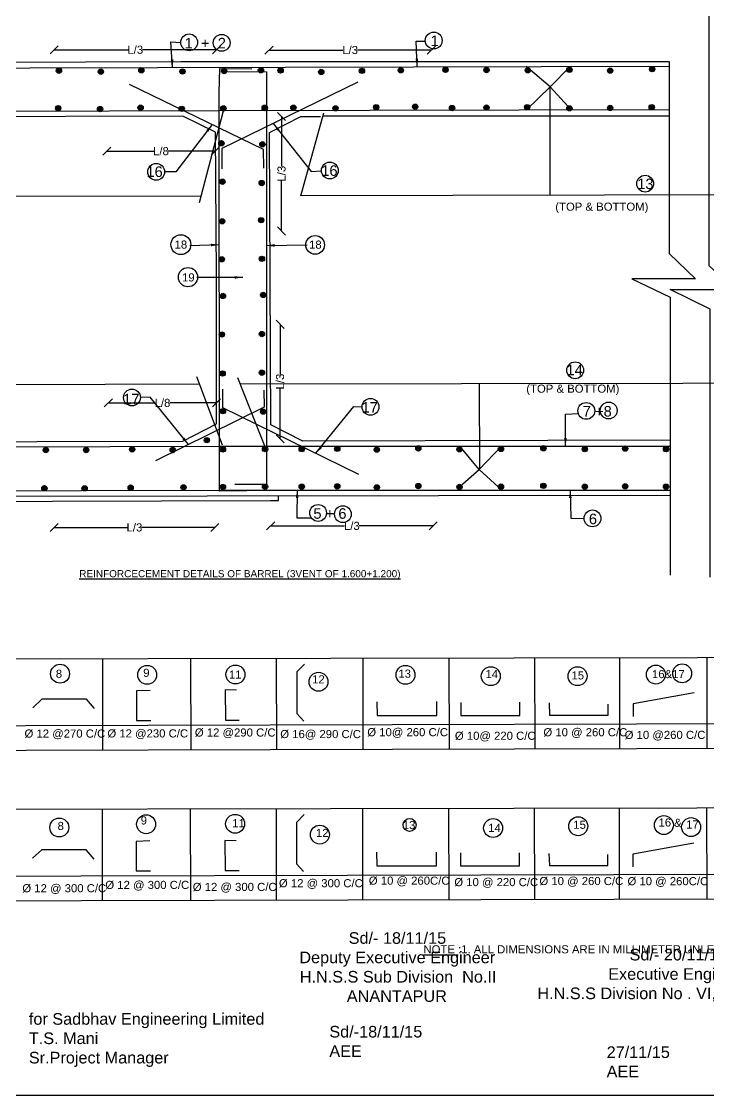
# Model space of a CAD drawing. Header units: millimetres. Extents: x 5124 to 3052219, y 2311 to 45584001.
# Drawn here: x 3042852 to 3047090, y 45573961 to 45580590 of the extents above; entities that cross this region are included whole.
import ezdxf

# ---------------------------------------------------------------- set-up
doc = ezdxf.new("R2010")
doc.units = ezdxf.units.MM
doc.header["$MEASUREMENT"] = 0
doc.layers.add('DIMENSION', color=7, linetype='Continuous')
doc.layers.add('TEXT', color=7, linetype='Continuous')
doc.styles.get("Standard").update_dxf_attribs({"font": 'arial.ttf', "height": 50})
doc.dimstyles.get("Standard").update_dxf_attribs({"dimtxt": 50, "dimasz": 50, "dimexe": 0.18, "dimexo": 0.0625, "dimgap": 0.09, "dimtad": 0, "dimdec": 0, "dimzin": 0, "dimdsep": 46, "dimtxsty": 'Standard', "dimblk": 'OBLIQUE', "dimcen": 0.09, "dimse1": 1, "dimse2": 1, "dimadec": 0, "dimazin": 0, "dimtfac": 1, "dimtdec": 0, "dimtofl": 0, "dimtmove": 0, "dimatfit": 3, "dimfxl": 1, "dimtolj": 1, "dimtzin": 0, "dimarcsym": 0})

# ---------------------------------------------------------------- blocks, each defined once
blk = doc.blocks.new('_Oblique')
at = {"color": 0, "linetype": 'ByBlock', "lineweight": -2}
blk.add_line((-0.5, -0.5), (0.5, 0.5), dxfattribs=at)
blk = doc.blocks.new('*D5')
at = {"layer": 'Defpoints', "color": 0, "transparency": 16777216}
for p in [(3043053.7, 45577453.9), (3044044.3, 45577467), (3044044.3, 45577454.2)]:
    blk.add_point(p, dxfattribs=at)
at = {"layer": 'DIMENSION', "color": 0, "lineweight": -2, "transparency": 16777216}
for p, q in [((3043053.7, 45577467), (3043504.5, 45577467)), ((3044044.3, 45577467), (3043593.5, 45577467))]:
    blk.add_line(p, q, dxfattribs=at)
at = {"layer": 'DIMENSION', "color": 0, "lineweight": -2, "transparency": 16777216, "xscale": 50, "yscale": 50, "zscale": 50, "rotation": 180}
blk.add_blockref('_Oblique', (3043053.7, 45577467), dxfattribs=at)
at = {"layer": 'DIMENSION', "color": 0, "lineweight": -2, "transparency": 16777216, "xscale": 50, "yscale": 50, "zscale": 50}
blk.add_blockref('_Oblique', (3044044.3, 45577467), dxfattribs=at)
at = {"layer": 'DIMENSION', "color": 0, "transparency": 16777216, "insert": (3043549, 45577467), "char_height": 50, "attachment_point": 5}
blk.add_mtext('\\A1;L/3', dxfattribs=at)
blk = doc.blocks.new('*D6')
at = {"layer": 'Defpoints', "color": 0, "transparency": 16777216}
for p in [(3044389.2, 45577473.5), (3045390.9, 45577476.6), (3045390.9, 45577475.8)]:
    blk.add_point(p, dxfattribs=at)
at = {"layer": 'DIMENSION', "color": 0, "lineweight": -2, "transparency": 16777216}
for p, q in [((3044389.2, 45577476.6), (3044845.6, 45577476.6)), ((3045390.9, 45577476.6), (3044934.5, 45577476.6))]:
    blk.add_line(p, q, dxfattribs=at)
at = {"layer": 'DIMENSION', "color": 0, "lineweight": -2, "transparency": 16777216, "xscale": 50, "yscale": 50, "zscale": 50, "rotation": 180}
blk.add_blockref('_Oblique', (3044389.2, 45577476.6), dxfattribs=at)
at = {"layer": 'DIMENSION', "color": 0, "lineweight": -2, "transparency": 16777216, "xscale": 50, "yscale": 50, "zscale": 50}
blk.add_blockref('_Oblique', (3045390.9, 45577476.6), dxfattribs=at)
at = {"layer": 'DIMENSION', "color": 0, "transparency": 16777216, "insert": (3044890.1, 45577476.6), "char_height": 50, "attachment_point": 5}
blk.add_mtext('\\A1;L/3', dxfattribs=at)
blk = doc.blocks.new('*D10')
at = {"layer": 'Defpoints', "color": 0, "transparency": 16777216}
for p in [(3044378.8, 45580404.4), (3045380, 45580413.1), (3045380, 45580408.2)]:
    blk.add_point(p, dxfattribs=at)
at = {"layer": 'DIMENSION', "color": 0, "lineweight": -2, "transparency": 16777216}
for p, q in [((3044378.8, 45580413.1), (3044834.9, 45580413.1)), ((3045380, 45580413.1), (3044923.9, 45580413.1))]:
    blk.add_line(p, q, dxfattribs=at)
at = {"layer": 'DIMENSION', "color": 0, "lineweight": -2, "transparency": 16777216, "xscale": 50, "yscale": 50, "zscale": 50, "rotation": 180}
blk.add_blockref('_Oblique', (3044378.8, 45580413.1), dxfattribs=at)
at = {"layer": 'DIMENSION', "color": 0, "lineweight": -2, "transparency": 16777216, "xscale": 50, "yscale": 50, "zscale": 50}
blk.add_blockref('_Oblique', (3045380, 45580413.1), dxfattribs=at)
at = {"layer": 'DIMENSION', "color": 0, "transparency": 16777216, "insert": (3044879.4, 45580413.1), "char_height": 50, "attachment_point": 5}
blk.add_mtext('\\A1;L/3', dxfattribs=at)
blk = doc.blocks.new('*D11')
at = {"layer": 'Defpoints', "color": 0, "transparency": 16777216}
for p in [(3043053.6, 45580406.3), (3044054.8, 45580415.1), (3044054.8, 45580410.1)]:
    blk.add_point(p, dxfattribs=at)
at = {"layer": 'DIMENSION', "color": 0, "lineweight": -2, "transparency": 16777216}
for p, q in [((3043053.6, 45580415.1), (3043509.7, 45580415.1)), ((3044054.8, 45580415.1), (3043598.7, 45580415.1))]:
    blk.add_line(p, q, dxfattribs=at)
at = {"layer": 'DIMENSION', "color": 0, "lineweight": -2, "transparency": 16777216, "xscale": 50, "yscale": 50, "zscale": 50, "rotation": 180}
blk.add_blockref('_Oblique', (3043053.6, 45580415.1), dxfattribs=at)
at = {"layer": 'DIMENSION', "color": 0, "lineweight": -2, "transparency": 16777216, "xscale": 50, "yscale": 50, "zscale": 50}
blk.add_blockref('_Oblique', (3044054.8, 45580415.1), dxfattribs=at)
at = {"layer": 'DIMENSION', "color": 0, "transparency": 16777216, "insert": (3043554.2, 45580415.1), "char_height": 50, "attachment_point": 5}
blk.add_mtext('\\A1;L/3', dxfattribs=at)
blk = doc.blocks.new('*D14')
at = {"layer": 'Defpoints', "color": 0, "transparency": 16777216}
for p in [(3044442.6, 45580003.4), (3044456.4, 45580003.4), (3044446.7, 45579296.6)]:
    blk.add_point(p, dxfattribs=at)
at = {"layer": 'DIMENSION', "color": 0, "lineweight": -2, "transparency": 16777216}
for p, q in [((3044456.4, 45580003.4), (3044456.4, 45579694.5)), ((3044456.4, 45579296.6), (3044456.4, 45579605.5))]:
    blk.add_line(p, q, dxfattribs=at)
at = {"layer": 'DIMENSION', "color": 0, "lineweight": -2, "transparency": 16777216, "xscale": 50, "yscale": 50, "zscale": 50}
for p, rotation in [((3044456.4, 45580003.4), 90), ((3044456.4, 45579296.6), 270)]:
    blk.add_blockref('_Oblique', p, dxfattribs=dict(at, rotation=rotation))
at = {"layer": 'DIMENSION', "color": 0, "transparency": 16777216, "insert": (3044456.4, 45579650), "char_height": 50, "attachment_point": 5, "rotation": 90}
blk.add_mtext('\\A1;L/3', dxfattribs=at)
blk = doc.blocks.new('*D15')
at = {"layer": 'Defpoints', "color": 0, "transparency": 16777216}
for p in [(3044433.5, 45578720.5), (3044447.3, 45578720.5), (3044437.6, 45578013.8)]:
    blk.add_point(p, dxfattribs=at)
at = {"layer": 'DIMENSION', "color": 0, "lineweight": -2, "transparency": 16777216}
for p, q in [((3044447.3, 45578720.5), (3044447.3, 45578411.6)), ((3044447.3, 45578013.8), (3044447.3, 45578322.6))]:
    blk.add_line(p, q, dxfattribs=at)
at = {"layer": 'DIMENSION', "color": 0, "lineweight": -2, "transparency": 16777216, "xscale": 50, "yscale": 50, "zscale": 50}
for p, rotation in [((3044447.3, 45578720.5), 90), ((3044447.3, 45578013.8), 270)]:
    blk.add_blockref('_Oblique', p, dxfattribs=dict(at, rotation=rotation))
at = {"layer": 'DIMENSION', "color": 0, "transparency": 16777216, "insert": (3044447.3, 45578367.1), "char_height": 50, "attachment_point": 5, "rotation": 90}
blk.add_mtext('\\A1;L/3', dxfattribs=at)
blk = doc.blocks.new('*D31')
at = {"layer": 'Defpoints', "color": 0, "transparency": 16777216}
for p in [(3043388.1, 45578220.1), (3044055.7, 45578235.5), (3044055.7, 45578222.7)]:
    blk.add_point(p, dxfattribs=at)
at = {"layer": 'DIMENSION', "color": 0, "lineweight": -2, "transparency": 16777216}
for p, q in [((3043388.1, 45578235.5), (3043677.4, 45578235.5)), ((3044055.7, 45578235.5), (3043766.5, 45578235.5))]:
    blk.add_line(p, q, dxfattribs=at)
at = {"layer": 'DIMENSION', "color": 0, "lineweight": -2, "transparency": 16777216, "xscale": 50, "yscale": 50, "zscale": 50, "rotation": 180}
blk.add_blockref('_Oblique', (3043388.1, 45578235.5), dxfattribs=at)
at = {"layer": 'DIMENSION', "color": 0, "lineweight": -2, "transparency": 16777216, "xscale": 50, "yscale": 50, "zscale": 50}
blk.add_blockref('_Oblique', (3044055.7, 45578235.5), dxfattribs=at)
at = {"layer": 'DIMENSION', "color": 0, "transparency": 16777216, "insert": (3043721.9, 45578235.5), "char_height": 50, "attachment_point": 5}
blk.add_mtext('\\A1;L/8', dxfattribs=at)
blk = doc.blocks.new('*D32')
at = {"layer": 'Defpoints', "color": 0, "transparency": 16777216}
for p in [(3044046.4, 45579789.1), (3043378.8, 45579773.7), (3044046.4, 45579776.2)]:
    blk.add_point(p, dxfattribs=at)
at = {"layer": 'DIMENSION', "color": 0, "lineweight": -2, "transparency": 16777216}
for p, q in [((3043378.8, 45579789.1), (3043668.1, 45579789.1)), ((3044046.4, 45579789.1), (3043757.2, 45579789.1))]:
    blk.add_line(p, q, dxfattribs=at)
at = {"layer": 'DIMENSION', "color": 0, "lineweight": -2, "transparency": 16777216, "xscale": 50, "yscale": 50, "zscale": 50, "rotation": 180}
blk.add_blockref('_Oblique', (3043378.8, 45579789.1), dxfattribs=at)
at = {"layer": 'DIMENSION', "color": 0, "lineweight": -2, "transparency": 16777216, "xscale": 50, "yscale": 50, "zscale": 50}
blk.add_blockref('_Oblique', (3044046.4, 45579789.1), dxfattribs=at)
at = {"layer": 'DIMENSION', "color": 0, "transparency": 16777216, "insert": (3043712.6, 45579789.1), "char_height": 50, "attachment_point": 5}
blk.add_mtext('\\A1;L/8', dxfattribs=at)

msp = doc.modelspace()

# ---------------------------------------------------------------- hatches: boundary and pattern name
at = {"layer": 'TEXT'}
for points in [[(3043099.8, 45580285.4, 1), (3043067.1, 45580285.4, 1)], [(3043358.3, 45580279.5, 1), (3043325.5, 45580279.5, 1)], [(3043607.9, 45580288.3, 1), (3043575.2, 45580288.3, 1)], [(3043862, 45580281, 1), (3043829.3, 45580281, 1)], [(3044119, 45580283.9, 1), (3044086.3, 45580283.9, 1)], [(3044345.6, 45580288.3, 1), (3044312.9, 45580288.3, 1)], [(3044466.7, 45580286.8, 1), (3044434, 45580286.8, 1)], [(3044717.9, 45580278, 1), (3044685.1, 45580278, 1)], [(3044968.4, 45580285.2, 1), (3044935.7, 45580285.2, 1)], [(3045208.8, 45580288.1, 1), (3045176.1, 45580288.1, 1)], [(3045483.8, 45580291, 1), (3045451, 45580291, 1)], [(3045737.2, 45580289.5, 1), (3045704.5, 45580289.5, 1)], [(3045992, 45580288.1, 1), (3045959.3, 45580288.1, 1)], [(3046248.3, 45580291, 1), (3046215.6, 45580291, 1)], [(3046499.7, 45580286.5, 1), (3046467, 45580286.5, 1)], [(3046758.9, 45580295.1, 1), (3046726.2, 45580295.1, 1)], [(3043095.1, 45580054.8, 1), (3043062.3, 45580054.8, 1)], [(3043353.5, 45580048.9, 1), (3043320.8, 45580048.9, 1)], [(3043603.2, 45580057.7, 1), (3043570.5, 45580057.7, 1)], [(3043857.3, 45580050.3, 1), (3043824.5, 45580050.3, 1)], [(3044114.3, 45580053.3, 1), (3044081.5, 45580053.3, 1)], [(3044336.2, 45580054.6, 1), (3044369, 45580054.6, 1)], [(3044369.3, 45580057.4, 1), (3044336.5, 45580057.4, 1)], [(3044513.3, 45580057.5, 1), (3044546, 45580057.5, 1)], [(3044805.7, 45580053.6, 1), (3044773, 45580053.6, 1)], [(3045056.2, 45580060.8, 1), (3045023.5, 45580060.8, 1)], [(3045296.7, 45580063.7, 1), (3045263.9, 45580063.7, 1)], [(3045524.1, 45580055, 1), (3045491.4, 45580055, 1)], [(3045737.2, 45580057.9, 1), (3045704.5, 45580057.9, 1)], [(3045987.7, 45580060.8, 1), (3045955, 45580060.8, 1)], [(3046248.3, 45580053.6, 1), (3046215.6, 45580053.6, 1)], [(3046499.7, 45580056.3, 1), (3046467, 45580056.3, 1)], [(3046756, 45580060.6, 1), (3046723.3, 45580060.6, 1)], [(3044101.6, 45579837.7, 1), (3044068.8, 45579837.7, 1)], [(3044354.9, 45579831.3, 1), (3044322.2, 45579831.3, 1)], [(3044107.9, 45579600.4, 1), (3044075.2, 45579600.4, 1)], [(3044350.2, 45579592.5, 1), (3044317.4, 45579592.5, 1)], [(3044106.4, 45579356.8, 1), (3044073.6, 45579356.8, 1)], [(3044347, 45579363.2, 1), (3044314.3, 45579363.2, 1)], [(3044104.7, 45579121.8, 1), (3044072, 45579121.8, 1)], [(3044351.7, 45579125, 1), (3044319, 45579125, 1)], [(3044111.1, 45578895.8, 1), (3044078.4, 45578895.8, 1)], [(3044359.7, 45578902.1, 1), (3044327, 45578902.1, 1)], [(3044104.7, 45578657.6, 1), (3044072, 45578657.6, 1)], [(3044351.7, 45578660.8, 1), (3044319, 45578660.8, 1)], [(3044109.5, 45578417.2, 1), (3044076.8, 45578417.2, 1)], [(3044351.7, 45578422, 1), (3044319, 45578422, 1)], [(3044111.1, 45578184.8, 1), (3044078.4, 45578184.8, 1)], [(3044359.7, 45578181.6, 1), (3044327, 45578181.6, 1)], [(3044012.3, 45578005.6, 1), (3043979.6, 45578005.6, 1)], [(3043019, 45577944.6, 1), (3042986.2, 45577944.6, 1)], [(3043267.5, 45577944.4, 1), (3043234.7, 45577944.4, 1)], [(3043551.3, 45577948.9, 1), (3043518.6, 45577948.9, 1)], [(3043801.8, 45577944.5, 1), (3043769.1, 45577944.5, 1)], [(3044111.1, 45577948.2, 1), (3044078.4, 45577948.2, 1)], [(3044371.3, 45577950.3, 1), (3044338.5, 45577950.3, 1)], [(3044597.5, 45577950.2, 1), (3044564.8, 45577950.2, 1)], [(3044816.5, 45577952.5, 1), (3044783.8, 45577952.5, 1)], [(3045060.7, 45577946.8, 1), (3045028, 45577946.8, 1)], [(3045316.4, 45577954.8, 1), (3045283.7, 45577954.8, 1)], [(3045570.5, 45577949.1, 1), (3045537.8, 45577949.1, 1)], [(3045826.2, 45577951.4, 1), (3045793.5, 45577951.4, 1)], [(3046087.6, 45577956, 1), (3046054.9, 45577956, 1)], [(3046343.3, 45577950.3, 1), (3046310.6, 45577950.3, 1)], [(3046592.1, 45577953.7, 1), (3046559.4, 45577953.7, 1)], [(3046844.1, 45577950.3, 1), (3046811.3, 45577950.3, 1)], [(3044371.3, 45577718.2, 1), (3044338.5, 45577718.2, 1)], [(3044597.5, 45577718.1, 1), (3044564.8, 45577718.1, 1)], [(3044816.5, 45577720.4, 1), (3044783.8, 45577720.4, 1)], [(3045316.4, 45577722.6, 1), (3045283.7, 45577722.6, 1)], [(3045826.2, 45577719.3, 1), (3045793.5, 45577719.3, 1)], [(3046087.6, 45577723.8, 1), (3046054.9, 45577723.8, 1)], [(3046343.3, 45577718.1, 1), (3046310.6, 45577718.1, 1)], [(3046592.1, 45577721.5, 1), (3046559.4, 45577721.5, 1)], [(3046844.1, 45577718.1, 1), (3046811.3, 45577718.1, 1)], [(3043009.8, 45577708.6, 1), (3042977.1, 45577708.6, 1)], [(3043258.3, 45577708.5, 1), (3043225.6, 45577708.5, 1)], [(3043542.2, 45577712.9, 1), (3043509.4, 45577712.9, 1)], [(3043868, 45577714.4, 1), (3043835.3, 45577714.4, 1)], [(3044111.1, 45577716, 1), (3044078.4, 45577716, 1)], [(3045060.7, 45577714.6, 1), (3045028, 45577714.6, 1)], [(3045570.5, 45577717, 1), (3045537.8, 45577717, 1)]]:
    msp.add_hatch(color=250, dxfattribs=at).paths.add_polyline_path(points)

# ---------------------------------------------------------------- linework, layer by layer
at = {"layer": 'Defpoints'}
for points in [[(3047100.6, 45577159.4), (3047100.6, 45578814.4), (3046853.7, 45578935), (3047254.5, 45578935), (3047094.3, 45579080.8), (3047094.3, 45580877.7)], [(3039713.1, 45580328), (3043835.7, 45580343.4), (3046360.9, 45580343.4), (3046848, 45580343.4), (3046848, 45579158.4), (3047009.4, 45579002.1), (3046616.8, 45579002.1), (3046852.5, 45578889.2)], [(3039746.8, 45580296.3), (3046848, 45580314)], [(3046848, 45580043.9), (3044072.7, 45580037.5), (3042711.7, 45580034), (3041435.2, 45580030.7), (3040021.7, 45580028.7), (3040021.3, 45580288.4), (3039785.6, 45580286)], [(3044241.7, 45577692.2), (3044073.2, 45577691.8), (3044070.7, 45580149.6), (3044075.9, 45580299.7), (3044274, 45580296.6)], [(3044125.4, 45580279.9), (3044363.6, 45580278.2), (3044364.6, 45577732.7), (3044168.2, 45577732.7)], [(3046112.9, 45580186.8), (3045964.2, 45580311.8)], [(3046112.9, 45579517.1), (3046112.9, 45580186.8), (3046236.4, 45580312.5)], [(3044346.9, 45579685.3), (3044345.9, 45579800.3), (3043517.8, 45580201.5)], [(3044927.7, 45580214.1), (3044087.8, 45579805.5), (3044087.8, 45579680.3)], [(3046112.9, 45580186.8), (3045965.1, 45580041.9)], [(3046112.9, 45580186.8), (3046244.4, 45580042.5)], [(3043847.3, 45578000.2), (3044054.2, 45578106.1), (3044054.2, 45579019.7), (3044048.3, 45579906.8), (3043847.8, 45580005.7), (3040235.8, 45579995.4), (3040042.5, 45579893), (3040039.8, 45579777.7), (3040045.4, 45578090.7), (3040246.1, 45577990.8), (3043847.3, 45578000.2)], [(3043951.1, 45579473.1), (3044098.9, 45580037.5)], [(3046852.5, 45578005.7), (3044587.2, 45577999.3), (3044389.5, 45578100.9), (3044382.5, 45579905.3), (3044575.5, 45580003.6), (3044697.6, 45580003.6)], [(3047385, 45579520.1), (3044574.9, 45579513.6), (3044717, 45580026.4)], [(3044711.8, 45580007.7), (3046848, 45580007.7)], [(3043960.9, 45579510.7), (3039903.9, 45579506.1)], [(3046852.5, 45578889.2), (3046852.5, 45578356.8), (3046852.5, 45578005.7), (3046852.5, 45577172)], [(3039848, 45578374.8), (3040000.2, 45577955.5), (3044077.4, 45577969.5), (3046852.5, 45577969.5)], [(3039879.1, 45578339.3), (3043950.9, 45578353.4)], [(3044092.6, 45577975.6), (3043934.6, 45578396.7)], [(3044185.5, 45578393.1), (3044364.5, 45577939.5)], [(3048297.4, 45578358.5), (3044202, 45578351)], [(3045679, 45577827.9), (3045678, 45578353.7)], [(3044933.5, 45577794.8), (3044094.2, 45578205.4), (3044094.2, 45578320.7)], [(3044347.7, 45578314.8), (3044349.9, 45578208.4)], [(3044349.9, 45578208.4), (3043678.7, 45577878.7)], [(3039747.6, 45577952.8), (3039745.3, 45577686.4), (3041518, 45577691.2), (3044073.2, 45577698), (3046852.5, 45577698)], [(3045542.2, 45577706.7), (3045675.7, 45577824.4), (3045555.5, 45577969.5)], [(3045675.7, 45577824.4), (3045813.8, 45577969.5)], [(3045675.7, 45577824.4), (3045815.4, 45577698)], [(3046852.5, 45577665), (3039710.7, 45577653.8), (3039677.8, 45577653.8), (3039677.8, 45577618.4), (3044388, 45577633), (3044437.6, 45577633), (3044437.5, 45577661.2)], [(3039114.1, 45576082.6), (3048152.7, 45576106.2), (3048151.2, 45576664.7), (3039108.3, 45576648.4), (3039109.8, 45576082.6)], [(3043354.6, 45576097), (3043353.4, 45576658.9)], [(3043895.6, 45576657), (3043897.1, 45576095.1)], [(3044424.2, 45576658), (3044425.6, 45576096.5)], [(3044597.9, 45576623.7), (3044551.1, 45576575.8), (3044551.1, 45576319.7), (3044594.5, 45576271.8)], [(3044956.8, 45576658.9), (3044958.2, 45576097.9)], [(3045488.3, 45576659.9), (3045489.7, 45576099.3)], [(3046017.2, 45576660.9), (3046018.7, 45576100.7)], [(3046540.2, 45576661.8), (3046541.2, 45576254.8), (3046541.6, 45576102)], [(3047079.1, 45576662.8), (3047080.5, 45576103.4)], [(3043646.7, 45576461.2), (3043561.7, 45576458.1), (3043561.7, 45576275.9), (3043650.4, 45576275.9)], [(3044178.8, 45576462.2), (3044108.7, 45576464.4), (3044111.2, 45576278), (3044196, 45576278.2)], [(3047001.3, 45576447.3), (3046625.8, 45576378.9), (3046625.8, 45576300.4)], [(3043302.3, 45576349), (3043254, 45576406.6), (3042978.9, 45576406.6), (3042922.6, 45576353.9)], [(3045043.6, 45576391), (3045047, 45576306.5), (3045414.4, 45576306.5), (3045414.4, 45576392.1)], [(3045561.2, 45576387.3), (3045561.2, 45576306.6), (3045926.3, 45576306.6), (3045926.3, 45576388.7)], [(3046107.9, 45576384.6), (3046110, 45576308.7), (3046471.5, 45576308.7), (3046471.5, 45576376.9)], [(3039109.4, 45576235.4), (3048152.3, 45576259)], [(3039112.3, 45575153.9), (3048150.9, 45575177.5), (3048149.4, 45575736), (3039106.5, 45575719.7), (3039108, 45575153.9)], [(3043352.8, 45575168.3), (3043351.5, 45575730.2)], [(3043893.8, 45575728.3), (3043895.2, 45575166.4)], [(3044422.3, 45575729.3), (3044423.8, 45575167.8)], [(3044596.1, 45575695), (3044549.3, 45575647.1), (3044549.3, 45575391), (3044592.7, 45575343.1)], [(3044954.9, 45575730.2), (3044956.4, 45575169.2)], [(3045486.4, 45575731.2), (3045487.9, 45575170.6)], [(3046015.4, 45575732.2), (3046016.9, 45575172)], [(3046538.3, 45575733.1), (3046539.4, 45575326.1), (3046539.8, 45575173.3)], [(3047077.2, 45575734.1), (3047078.7, 45575174.7)], [(3043644.9, 45575532.5), (3043559.8, 45575529.4), (3043559.8, 45575347.2), (3043648.6, 45575347.2)], [(3044177, 45575533.5), (3044106.8, 45575535.7), (3044109.3, 45575349.3), (3044194.2, 45575349.5)], [(3046999.5, 45575518.6), (3046623.9, 45575450.2), (3046623.9, 45575371.8)], [(3043300.5, 45575420.4), (3043252.1, 45575477.9), (3042977, 45575477.9), (3042920.8, 45575425.2)], [(3045041.8, 45575462.3), (3045045.1, 45575377.8), (3045412.6, 45575377.8), (3045412.6, 45575463.4)], [(3045559.4, 45575458.6), (3045559.4, 45575377.9), (3045924.5, 45575377.9), (3045924.5, 45575460)], [(3046106, 45575455.9), (3046108.1, 45575380), (3046469.7, 45575380), (3046469.7, 45575448.2)], [(3039107.6, 45575306.7), (3048150.5, 45575330.3)]]:
    msp.add_lwpolyline(points, dxfattribs=at)
at = {"layer": 'TEXT'}
msp.add_lwpolyline([(3052215.4, 45573961.3), (3038013.2, 45573961.3), (3038013.2, 45584001.4), (3052215.4, 45584001.4)], close=True, dxfattribs=at)
for centre, radius in [((3045395.1, 45580472.6), 51.9), ((3043886.4, 45580460.6), 51.9), ((3044087.1, 45580458), 51.9), ((3043083.4, 45580285.4), 16.4), ((3043341.9, 45580279.5), 16.4), ((3043591.6, 45580288.3), 16.4), ((3043845.6, 45580281), 16.4), ((3044102.6, 45580283.9), 16.4), ((3044329.2, 45580288.3), 16.4), ((3044450.3, 45580286.8), 16.4), ((3044701.5, 45580278), 16.4), ((3044952, 45580285.2), 16.4), ((3045192.4, 45580288.1), 16.4), ((3045467.4, 45580291), 16.4), ((3045720.8, 45580289.5), 16.4), ((3045975.6, 45580288.1), 16.4), ((3046231.9, 45580291), 16.4), ((3046483.4, 45580286.5), 16.4), ((3046742.5, 45580295.1), 16.4), ((3043078.7, 45580054.8), 16.4), ((3043337.2, 45580048.9), 16.4), ((3043586.8, 45580057.7), 16.4), ((3043840.9, 45580050.3), 16.4), ((3044097.9, 45580053.3), 16.4), ((3044352.6, 45580054.6), 16.4), ((3044352.9, 45580057.4), 16.4), ((3044529.6, 45580057.5), 16.4), ((3044789.3, 45580053.6), 16.4), ((3045039.9, 45580060.8), 16.4), ((3045280.3, 45580063.7), 16.4), ((3045507.8, 45580055), 16.4), ((3045720.8, 45580057.9), 16.4), ((3045971.3, 45580060.8), 16.4), ((3046231.9, 45580053.6), 16.4), ((3046483.4, 45580056.3), 16.4), ((3046739.6, 45580060.6), 16.4), ((3044085.2, 45579837.7), 16.4), ((3044338.6, 45579831.3), 16.4), ((3043682.7, 45579661.6), 51.9), ((3044754.3, 45579669.5), 51.9), ((3044091.6, 45579600.4), 16.4), ((3044333.8, 45579592.5), 16.4), ((3046698.8, 45579588.6), 51.9), ((3044090, 45579356.8), 16.4), ((3044330.6, 45579363.2), 16.4), ((3043835.6, 45579212.3), 61.5), ((3044663.6, 45579210.7), 57.7), ((3044088.4, 45579121.8), 16.4), ((3044335.4, 45579125), 16.4), ((3043879.3, 45579011.7), 59.4), ((3044094.8, 45578895.8), 16.4), ((3044343.3, 45578902.1), 16.4), ((3044088.3, 45578657.6), 16.4), ((3044335.3, 45578660.8), 16.4), ((3046267.6, 45578437), 51.9), ((3044093.1, 45578417.2), 16.4), ((3044335.3, 45578422), 16.4), ((3043533.8, 45578269.4), 51.9), ((3044094.7, 45578184.8), 16.4), ((3045005.2, 45578211), 51.9), ((3046335.8, 45578186.2), 51.9), ((3046474.2, 45578188.7), 51.9), ((3044343.3, 45578181.6), 16.4), ((3043995.9, 45578005.6), 16.4), ((3043002.6, 45577944.6), 16.4), ((3043251.1, 45577944.4), 16.4), ((3043535, 45577948.9), 16.4), ((3043785.4, 45577944.5), 16.4), ((3044094.7, 45577948.2), 16.4), ((3044354.9, 45577950.3), 16.4), ((3044581.1, 45577950.2), 16.4), ((3044800.1, 45577952.5), 16.4), ((3045044.4, 45577946.8), 16.4), ((3045300.1, 45577954.8), 16.4), ((3045554.1, 45577949.1), 16.4), ((3045809.8, 45577951.4), 16.4), ((3046071.3, 45577956), 16.4), ((3046326.9, 45577950.3), 16.4), ((3046575.8, 45577953.7), 16.4), ((3046827.7, 45577950.3), 16.4), ((3044354.9, 45577718.2), 16.4), ((3044581.1, 45577718.1), 16.4), ((3044800.1, 45577720.4), 16.4), ((3045300.1, 45577722.6), 16.4), ((3045809.8, 45577719.3), 16.4), ((3046071.3, 45577723.8), 16.4), ((3046326.9, 45577718.1), 16.4), ((3046575.8, 45577721.5), 16.4), ((3046827.7, 45577718.1), 16.4), ((3042993.4, 45577708.6), 16.4), ((3043241.9, 45577708.5), 16.4), ((3043525.8, 45577712.9), 16.4), ((3043851.6, 45577714.4), 16.4), ((3044094.7, 45577716), 16.4), ((3045044.4, 45577714.6), 16.4), ((3045554.1, 45577717), 16.4), ((3044681.8, 45577556.7), 51.9), ((3044834.9, 45577549.1), 51.9), ((3046374.3, 45577523.1), 51.9), ((3043090.3, 45576564.4), 58.4), ((3043627.7, 45576557.5), 58.4), ((3044171.9, 45576559.5), 58.4), ((3045221.1, 45576557.5), 58.4), ((3045746.6, 45576549.3), 58.4), ((3046282, 45576549.3), 58.4), ((3046765.6, 45576559.3), 58.4), ((3046927.3, 45576566.5), 58.4), ((3044684.4, 45576514.6), 58.4), ((3043621, 45575635.3), 58.4), ((3044169.8, 45575638.2), 58.4), ((3046286.4, 45575623), 58.4), ((3046814.7, 45575630.3), 58.4), ((3043085.5, 45575615.4), 58.4), ((3044692.8, 45575571.5), 58.4), ((3045246.2, 45575631.1), 39.9), ((3045761.2, 45575612.1), 58.4), ((3046982.3, 45575618), 58.4)]:
    msp.add_circle(centre, radius, dxfattribs=at)

# ---------------------------------------------------------------- texts
at = {"layer": 'DIMENSION', "color": 0, "char_height": 71.68, "attachment_point": 1}
for s, insert, width in [('\\pi344.76;Sd/- 18/11/15 \\P\\pi40.36;Deputy Executive Engineer  \\P\\pi43.049;H.N.S.S Sub Division  No.II \\P\\pi332.97;ANANTAPUR ', (3044525.8, 45574969.1), 1282.264), ('\\pi607.06;Sd/- 20/11/15 \\P\\pi475.31;Executive Engineer  \\P\\pi38.19;H.N.S.S Division No . VI,ANANTAPUR. ', (3045995.9, 45574866.7), 1806.87), ('for Sadbhav Engineering Limited  T.S. Mani \\PSr.Project Manager ', (3042897.9, 45574469.9), 1536.85), ('Sd/-18/11/15 AEE ', (3044751.2, 45574391), 437.646), ('27/11/15 AEE', (3046461.6, 45574264.6), 389.791)]:
    msp.add_mtext(s, dxfattribs=dict(at, insert=insert, width=width))
at = {"layer": 'TEXT'}
for s, height, p in [('1  +  2', 65, (3043858.3, 45580423.3)), ('1', 65, (3045375.4, 45580437.8)), ('16', 65, (3043622.9, 45579630)), ('16', 65, (3044701, 45579636.7)), ('13', 65, (3046649.8, 45579555)), ('(TOP & BOTTOM)', 50, (3046144.8, 45579421.8)), ('18', 50, (3043796.7, 45579187.9)), ('18', 50, (3044626.1, 45579187.5)), ('19', 50, (3043842.5, 45578985.1)), ('14', 65, (3046213.6, 45578406.5)), ('(TOP & BOTTOM)', 50, (3045966, 45578298.7)), ('17', 65, (3043479.2, 45578226.8)), ('17', 65, (3044949.7, 45578175.7)), ('7 +8', 65, (3046314.1, 45578151.6)), ('5 + 6', 65, (3044652.7, 45577520.6)), ('6', 65, (3046352, 45577487)), ('%%UREINFORCECEMENT DETAILS OF BARREL (3VENT OF 1.600+1.200)', 44.054, (3043208.7, 45577159.6)), ('8', 50, (3043064, 45576539.4)), ('9', 50, (3043603.2, 45576545.2)), ('11', 50, (3044132.2, 45576534.3)), ('12', 50, (3044645, 45576504.5)), ('13', 50, (3045176.9, 45576539.8)), ('14', 50, (3045714.1, 45576537)), ('15', 50, (3046244.7, 45576529.1)), ('16&17', 50, (3046741.2, 45576537.2)), ('Ø 12 @270 C/C', 50, (3042871.2, 45576170.1)), ('Ø 12 @230 C/C', 50, (3043382.2, 45576171.1)), ('Ø 12 @290 C/C', 50, (3043921.6, 45576176.7)), ('Ø 16@ 290 C/C', 50, (3044448.5, 45576167.1)), ('Ø 10@ 260 C/C', 50, (3044985.2, 45576178.6)), ('Ø 10 @ 260 C/C', 50, (3046071.5, 45576178.2)), ('Ø 10 @260 C/C', 50, (3046572.7, 45576161.9)), ('Ø 10@ 220 C/C', 50, (3045525.5, 45576156.5)), ('9', 50, (3043587.7, 45575634)), ('8', 50, (3043075.1, 45575599.8)), ('11', 50, (3044151.6, 45575616.9)), ('13', 50, (3045204.2, 45575605.3)), ('14', 50, (3045731, 45575588.2)), ('15', 50, (3046255.9, 45575607.3)), ('16', 50, (3046781.5, 45575621.5)), ('&', 50, (3046877.6, 45575619.7)), ('17', 50, (3046952.5, 45575609.1)), ('12', 50, (3044668.8, 45575556.9)), ('Ø 12 @ 300 C/C', 50, (3043369.6, 45575236)), ('Ø 12 @ 300 C/C', 50, (3044440.2, 45575246.5)), ('Ø 10 @ 260C/C', 50, (3044994.6, 45575262.3)), ('Ø 10 @ 220 C/C', 50, (3045521.9, 45575253.3)), ('Ø 10 @ 260 C/C', 50, (3046046.9, 45575260)), ('Ø 10 @ 260C/C', 50, (3046590, 45575258.9)), ('Ø 12 @ 300 C/C', 50, (3042857.7, 45575215.6)), ('Ø 12 @ 300 C/C', 50, (3043908.7, 45575223.6))]:
    msp.add_text(s, height=height, dxfattribs=at).set_placement(p)
at = {"layer": 'TEXT', "insert": (3045331.7, 45574888.6), "char_height": 50, "width": 4180.366, "attachment_point": 1}
msp.add_mtext('{\\LNOTE }:1. ALL DIMENSIONS ARE IN MILLIMETER UNLESS OTHER WISE SPECIFIED .', dxfattribs=at)

# ---------------------------------------------------------------- dimensions: what is measured, and where the dimension line sits
at = {"layer": 'DIMENSION'}
for base, p1, p2, text, picture, middle in [((3044054.8, 45580415.1), (3043053.6, 45580406.3), (3044054.8, 45580410.1), 'L/3', '*D11', (3043554.2, 45580415.1)), ((3045380, 45580413.1), (3044378.8, 45580404.4), (3045380, 45580408.2), 'L/3', '*D10', (3044879.4, 45580413.1)), ((3044046.4, 45579789.1), (3043378.8, 45579773.7), (3044046.4, 45579776.2), 'L/8', '*D32', (3043712.6, 45579789.1)), ((3044055.7, 45578235.5), (3043388.1, 45578220.1), (3044055.7, 45578222.7), 'L/8', '*D31', (3043721.9, 45578235.5)), ((3044044.3, 45577467), (3043053.7, 45577453.9), (3044044.3, 45577454.2), 'L/3', '*D5', (3043549, 45577467)), ((3045390.9, 45577476.6), (3044389.2, 45577473.5), (3045390.9, 45577475.8), 'L/3', '*D6', (3044890.1, 45577476.6))]:
    dim = msp.add_linear_dim(base=base, p1=p1, p2=p2, text=text, dimstyle='Standard', dxfattribs=at)
    dim.commit()
    dim.dimension.update_dxf_attribs({"geometry": picture, "text_midpoint": middle})
for base, p1, p2, picture, middle in [((3044456.4, 45580003.4), (3044446.7, 45579296.6), (3044442.6, 45580003.4), '*D14', (3044456.4, 45579650)), ((3044447.3, 45578720.5), (3044437.6, 45578013.8), (3044433.5, 45578720.5), '*D15', (3044447.3, 45578367.1))]:
    dim = msp.add_linear_dim(base=base, p1=p1, p2=p2, angle=90, text='L/3', dimstyle='Standard', dxfattribs=at)
    dim.commit()
    dim.dimension.update_dxf_attribs({"geometry": picture, "text_midpoint": middle})

# ---------------------------------------------------------------- leaders
at = {"layer": 'TEXT'}
for points in [[(3043784.3, 45580306.4), (3043774.5, 45580463.8), (3043834.6, 45580460.6)], [(3045292.8, 45580310.2), (3045286.7, 45580469.1), (3045343.5, 45580467.1)], [(3044029.2, 45579953.7), (3043803.7, 45579662.3), (3043734.6, 45579661.6)], [(3044405.6, 45579960.1), (3044638.8, 45579664.1), (3044702.7, 45579666.9)], [(3044071.6, 45579211.7), (3043890.7, 45579205.8)], [(3044364, 45579206.7), (3044614.2, 45579212.2)], [(3044216.7, 45579010.3), (3043934.5, 45579009.4)], [(3043882.1, 45577978.6), (3043646.3, 45578270.5), (3043585.7, 45578269.4)], [(3044668.3, 45577924.5), (3044902.8, 45578212.7), (3044953.3, 45578211)], [(3046207.1, 45577969.5), (3046208.5, 45578166.6), (3046289.6, 45578169.9)], [(3044553.5, 45577698), (3044551.1, 45577526.1), (3044639.9, 45577526.1)], [(3046236.8, 45577698), (3046239.8, 45577524.1), (3046322.5, 45577523.1)]]:
    msp.add_leader(points, dimstyle='Standard', override={"dimgap": 0.09, "dimtad": 0}, dxfattribs=at)

doc.saveas('drawing.dxf')
